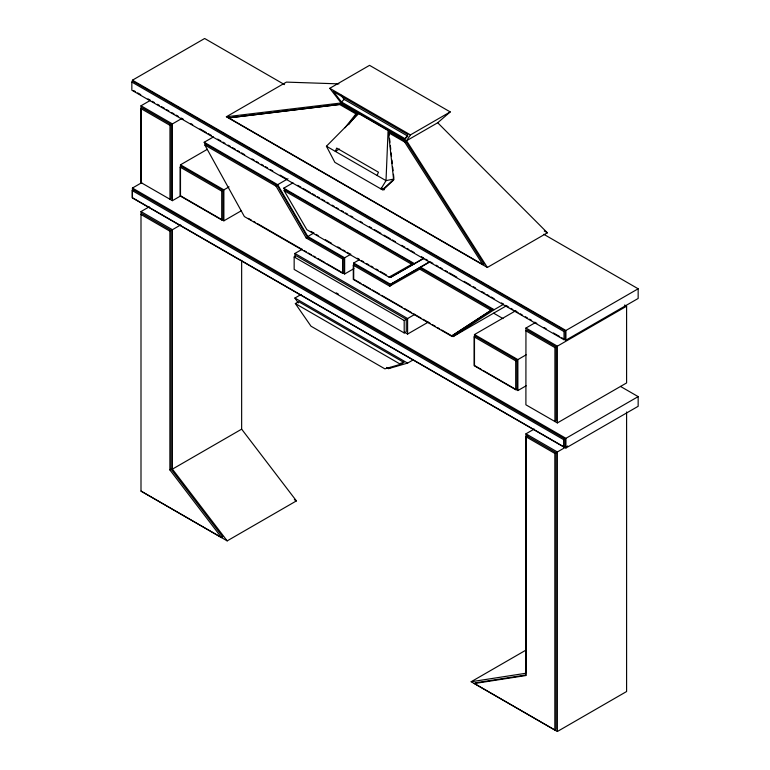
<?xml version="1.0" encoding="UTF-8"?>
<svg xmlns="http://www.w3.org/2000/svg" width="770" height="770" viewBox="0 0 770 770"><rect width="100%" height="100%" fill="white"/><g stroke="black" fill="none" stroke-linecap="round" stroke-linejoin="round"><path stroke-width="1.16" d="M358.425 113.411L388.09 130.544L386.011 180.632L380.986 188.968L384.057 188.342L393.99 179.015L386.011 180.632L326.422 146.233L359.022 113.296M377.088 175.483L378.445 172.191L336.692 148.09L335.335 151.382L339.387 149.043M405.145 138.754L407.917 134.586L333.4 91.563L341.485 101.996L405.145 138.754L407.811 136.146L344.151 99.388L340.475 94.643M450.229 111.919L410.458 134.885L406.56 140.737L487.362 267.45L547.383 232.8L437.707 122.757L406.56 140.737L341.149 102.978L329.781 88.3L369.552 65.344L450.229 111.919L437.707 122.757M345.056 127.743L355.942 113.893L357.29 113.623L341.11 104.287L228.796 117.887L482.809 264.543L484.157 264.264L406.04 141.767L389.861 132.43L388.513 132.7L393.672 179.988L382.931 190.075L334.863 162.345L326.422 146.233M348.579 124.702L357.29 113.623M341.485 101.996L344.151 99.388M451.47 336.134L492.242 309.54L421.036 268.432L389.659 286.161L353.286 265.169L353.286 279.443L451.47 336.134L492.242 309.54M441.691 330.012L453.078 336.586L494.167 309.694L503.455 304.333M528.018 435.541L525.987 436.763L525.987 675.521L474.339 683.529L554.833 729.999L556.084 729.277L556.084 452.702L527.229 436.041L525.987 436.763L554.833 453.414L556.084 452.702M132.43 82.352L132.43 80.195L204.656 38.5L284.515 84.604M131.843 82.063L133.095 81.35L565.267 330.859L565.267 339.012L564.015 339.734L131.843 90.215L131.843 82.063L564.015 331.581L565.267 330.859M140.997 182.528L140.997 105.788L150.294 100.418M140.948 108.58L142.19 107.858L171.209 124.615L171.209 198.593L169.968 199.315L169.968 125.337L140.948 108.58L140.948 182.557L172.413 200.672L180.68 195.898M169.968 125.337L171.209 124.615M140.997 105.788L172.413 123.922L181.71 118.551M487.362 267.45L226.37 116.77L286.392 82.111L338.887 83.872M205.917 145.415L204.185 142.267L213.473 136.906M204.868 145.068L206.11 144.346L277.315 185.455L307.451 237.266L343.824 258.268L343.824 272.542L342.573 273.263L244.388 216.572L204.868 145.068L276.074 186.176L306.21 237.988L342.573 258.98L343.824 258.268M620.476 386.415L638.157 396.617L638.157 406.3L565.921 448.005L132.43 197.726L132.43 188.044L141.719 182.683M132.238 190.585L133.48 189.863L564.872 438.929L564.872 446.186L563.63 446.908L132.238 197.842L132.238 190.585L563.63 439.641L564.872 438.929M241.443 210.682L223.877 220.826L180.488 195.773L180.488 164.809L207.351 149.303M180.161 167.129L181.412 166.407L222.953 190.392L222.953 219.229L221.712 219.951L180.161 195.965L180.161 167.129L221.712 191.114L222.953 190.392M241.645 260.366L241.645 429.159L296.421 500.895L227.179 540.877L140.997 491.116L140.997 211.567L149.265 206.793M180.488 164.809L223.877 189.863L229.046 186.879M171.123 230.451L142.277 213.791L141.035 214.512L169.881 231.164L171.123 230.451L171.123 469.209L222.771 536.844L221.519 537.556L141.035 491.087M140.997 211.567L172.413 229.71L180.68 224.936M204.185 142.267L277.662 184.684L287.98 178.727M276.074 186.176L277.315 185.455M285.526 191.297L283.726 188.188L293.004 182.827M284.101 190.613L285.343 189.892L413.009 263.6L411.767 264.322L284.101 190.613L306.826 229.681L389.043 277.152L413.009 263.6M277.662 184.684L307.798 236.496L313.987 232.925M306.21 237.988L307.451 237.266M294.9 257.045L294.9 253.465L302.138 249.287M294.159 256.968L296.238 255.775L406.271 319.3L406.271 331.745L404.192 332.948L294.159 269.423L294.159 256.968L404.192 320.503L406.271 319.3M307.798 236.496L344.652 257.786L350.851 254.206M360.947 283.389L353.7 279.202L353.7 263.003L358.858 260.029M298.298 302.937L294.9 298.038L301.099 294.458M353.286 265.169L354.537 264.447L390.9 285.449L389.659 286.161M327.058 263.821L344.652 273.985L353.94 268.624M295.353 303.582L298.673 301.667L403.836 362.381L400.516 364.297L384.875 368.849L310.993 326.191L295.353 303.582L400.516 364.297M389.043 277.152L390.284 276.43M423.577 258.297L390.563 277.364L423.923 258.412M353.7 263.003L390.563 284.284L429.775 261.646M390.563 284.284L429.987 261.906M421.036 268.432L419.794 269.154L491 310.262M294.9 253.465L407.6 318.53L414.838 314.353M221.519 537.556L169.881 469.921L171.123 469.209M227.179 540.877L172.413 469.132L241.645 429.159M404.5 332.265L407.6 334.055L428.264 322.13M386.54 367.425L388.609 368.628L390.679 367.434M453.078 336.586L506.737 305.603M388.609 368.628L407.6 363.103L412.768 360.119M481.712 369.687L474.484 365.509L474.484 334.546L515.813 310.685M474.156 336.865L475.408 336.144L516.949 360.129L516.949 388.966L515.698 389.687L474.156 365.702L474.156 336.865L515.698 360.851L516.949 360.129M624.576 305.026L626.597 306.2L626.597 382.94L557.365 422.923L525.9 404.808L525.949 328.039L535.246 322.668M132.43 80.195L565.921 330.474L638.157 288.779L638.157 298.462L565.921 340.157L561.763 337.761M474.484 334.546L517.873 359.6L526.141 354.826M554.92 347.588L556.161 346.866L556.161 420.844L554.92 421.565L554.92 347.588L525.9 330.831L527.142 330.109L556.161 346.866M525.949 328.039L557.365 346.173L626.597 306.2M483.781 370.88L517.873 390.563L526.141 385.789M626.597 411.989L626.597 691.527L557.365 731.5L471.173 681.739L525.949 673.25L525.949 433.818L534.216 429.054M132.43 188.044L565.921 438.322L638.157 396.617M525.949 433.818L557.365 451.961L567.692 445.994M471.173 681.739L525.949 650.121M474.339 683.529L475.591 682.807L526.054 674.982M400.487 363.353L403.836 362.381M228.796 117.887L341.11 104.287M388.09 130.544L388.686 130.419L389.206 135.164M388.513 132.7L404.693 142.036L406.04 141.767M226.37 116.77L341.149 102.978M329.781 88.3L410.458 134.885M339.762 104.556L355.942 113.893M544.265 231L547.383 232.8M543.784 234.292L638.157 288.779M381.169 188.005L384.269 189.805M133.47 90.485L135.549 91.678M137.628 92.881L140.746 94.681M148.023 98.887L150.102 100.081M152.181 101.284L154.26 102.487M157.378 104.287L159.457 105.49M161.536 106.684L164.655 108.483M166.734 109.686L168.813 110.89M171.931 112.689L174.01 113.893M176.089 115.086L178.168 116.289M181.287 118.089L183.366 119.292M190.642 123.489L192.721 124.692M199.998 128.898L206.235 132.498M208.314 133.691L211.432 135.501M217.679 139.101L220.798 140.9M222.877 142.094L224.956 143.297M228.074 145.097L230.153 146.3M232.232 147.503L235.351 149.303M237.43 150.497L239.508 151.7M241.588 152.903L244.706 154.703M251.983 158.899L254.061 160.102M256.141 161.305L258.219 162.508M261.338 164.308L263.417 165.502M265.496 166.705L267.575 167.908M270.694 169.708L272.772 170.911M280.049 175.108L286.286 178.707M297.721 185.31L300.839 187.11M302.918 188.313L310.195 192.51M312.274 193.713L315.392 195.513M317.471 196.716L319.55 197.919M321.629 199.112L324.748 200.912M326.827 202.115L328.906 203.319M332.024 205.118L334.103 206.322M336.182 207.515L338.261 208.718M341.38 210.518L343.458 211.721M345.538 212.915L347.617 214.118M350.735 215.918L352.814 217.121M360.091 221.317L362.169 222.52M369.446 226.727L371.525 227.92M374.644 229.72L380.881 233.329M383.999 235.129L390.236 238.729M392.315 239.932L395.433 241.732M401.68 245.332L404.799 247.131M406.878 248.335L408.957 249.528M411.036 250.731L414.154 252.531M421.431 256.737L423.51 257.931M425.589 259.134L427.668 260.337M430.786 262.137L432.865 263.33M435.984 265.14L438.063 266.333M440.142 267.536L442.221 268.74M445.339 270.539L447.418 271.733M449.497 272.936L456.774 277.142M464.05 281.339L470.287 284.939M473.406 286.738L475.485 287.942M481.722 291.541L484.84 293.341M486.919 294.544L488.998 295.747M491.077 296.941L494.196 298.741M501.472 302.947L503.551 304.15M505.63 305.344L508.749 307.143M510.828 308.347L512.907 309.55M514.986 310.753L518.104 312.553M520.183 313.746L522.262 314.949M525.381 316.749L527.46 317.952M529.539 319.155L531.618 320.349M534.736 322.149L536.815 323.352M544.092 327.558L546.171 328.752M553.447 332.958L559.684 336.557M283.726 188.188L414.635 263.773M420.699 267.267L494.167 309.694M493.657 313.197L503.012 318.597M310.897 231.366L312.967 232.559M316.075 234.359L318.145 235.553M325.383 239.73L331.591 243.31M337.799 246.9L340.898 248.691M342.968 249.884L345.037 251.078M347.106 252.271L350.215 254.061M357.453 258.248L359.523 259.442M361.592 260.635L363.661 261.829M366.77 263.619L368.84 264.822M370.909 266.016L372.978 267.209M376.078 269L378.147 270.193M380.216 271.387L386.425 274.977M248.383 218.401L251.492 220.191M253.561 221.394L255.63 222.588M257.7 223.781L302.215 249.48M304.285 250.673L306.354 251.867M308.423 253.07L311.532 254.86M313.602 256.054L315.671 257.247M317.74 258.45L324.988 262.628M363.017 284.582L370.264 288.769M372.333 289.963L379.581 294.15M381.65 295.343L402.354 307.297M404.423 308.491L411.671 312.678M413.74 313.871L420.988 318.058M423.057 319.252L430.305 323.439M432.374 324.632L435.483 326.422M437.553 327.616L439.622 328.809M336.259 292.869L338.328 294.063M294.9 298.038L407.6 363.103M294.342 499.701L296.421 500.895M404.693 142.036L482.809 264.543M389.591 138.716L389.976 142.277M390.371 145.828L390.756 149.39M391.141 152.941L391.526 156.502M391.92 160.054L392.305 163.606M392.69 167.167L393.085 170.719M393.47 174.28L393.855 177.832M565.921 330.474L565.921 340.157M565.921 438.322L565.921 448.005M564.015 331.581L564.015 339.734M563.63 439.641L563.63 446.908M557.365 346.173L557.365 422.923M557.365 451.961L557.365 731.5M554.833 453.414L554.833 729.999M517.873 359.6L517.873 390.563M515.698 360.851L515.698 389.687M407.6 318.53L407.6 334.055M404.192 320.503L404.192 332.948M344.652 257.786L344.652 273.985M342.573 258.98L342.573 273.263M223.877 189.863L223.877 220.826M221.712 191.114L221.712 219.951M172.413 123.922L172.413 200.672M172.413 229.71L172.413 469.132M169.881 231.164L169.881 469.921"/></g></svg>
